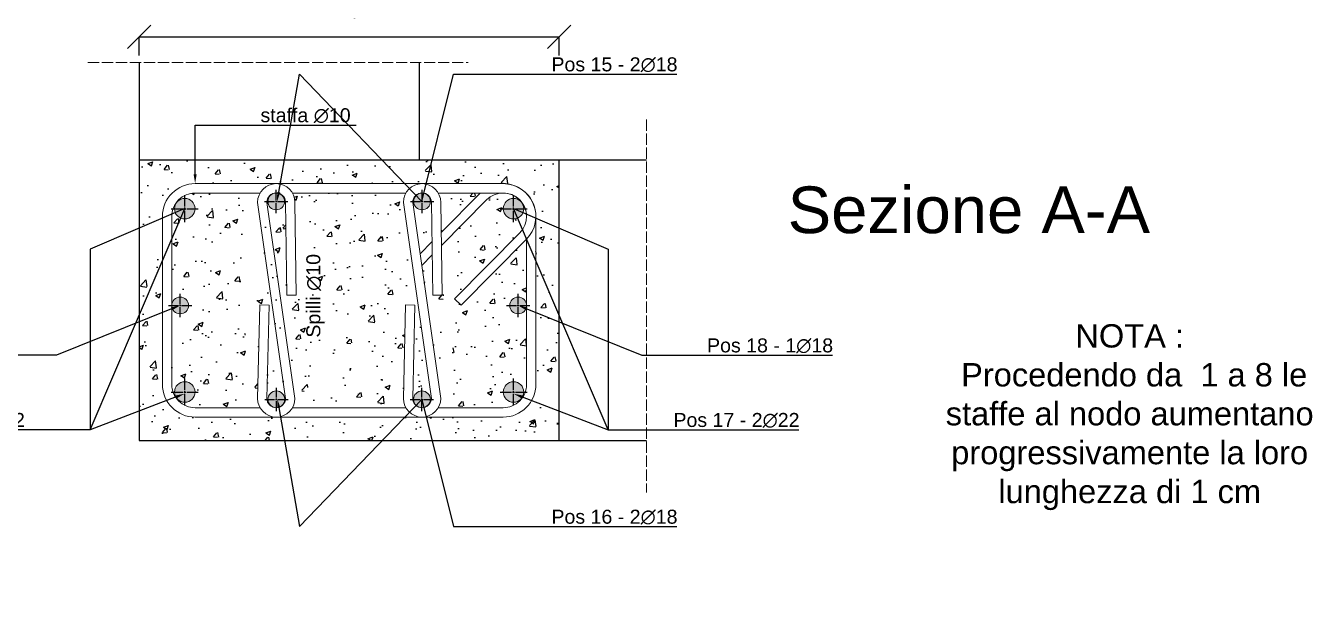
# Model space of a CAD drawing. Header units: millimetres. Extents: x -455371 to 117772, y -78417 to 116564.
# Drawn here: x -339735 to -338357, y 112592 to 113205 of the extents above; entities that cross this region are included whole.
import ezdxf
from ezdxf import colors
from ezdxf.entities.mleader import LeaderData, LeaderLine
from ezdxf.math import Vec2, Vec3

# ---------------------------------------------------------------- set-up
doc = ezdxf.new("R2010")
doc.units = ezdxf.units.MM
doc.linetypes.add('ACAD_ISO02W100', pattern=[15, 12, -3])
doc.linetypes.add('CENTER2', pattern=[28.575, 19.05, -3.175, 3.175, -3.175])
doc.layers.get('0').update_dxf_attribs({"color": 255})
for name, color, linetype, lineweight in [('armature', 5, 'Continuous', 18), ('Cls', 7, 'Continuous', 25), ('quote', 5, 'Continuous', 15), ('RETINO ARMATURE', 253, 'Continuous', 15), ('Scritte', 7, 'Continuous', 15), ('staffe', 10, 'Continuous', 15), ('tratteggio 1 a 50', 230, 'ACAD_ISO02W100', 15)]:
    doc.layers.add(name, color=color, linetype=linetype, lineweight=lineweight)
doc.layers.add('RETINI', color=253, linetype='Continuous')
doc.styles.get("Standard").update_dxf_attribs({"font": 'arial.ttf'})
doc.dimstyles.new('scala 1 a 10', dxfattribs={"dimtxt": 15, "dimasz": 25, "dimexe": 0.183, "dimexo": 0.1, "dimgap": 20, "dimtad": 2, "dimdec": 0, "dimlfac": 0.1, "dimzin": 0, "dimdsep": 46, "dimtxsty": 'Standard', "dimblk": 'OBLIQUE', "dimcen": -25, "dimadec": 0, "dimazin": 0, "dimtfac": 1, "dimtdec": 0, "dimtofl": 0, "dimtmove": 0, "dimatfit": 3, "dimfxl": 20, "dimfxlon": 1, "dimtolj": 1, "dimtzin": 0, "dimarcsym": 0})
pattern_1 = [(50, (1716.95, 50934.523), (54.6554007, -4.7817257), [5.715, -62.865]), (355, (1716.95, 50934.523), (-10.573026, 57.317054), [4.572, -50.292175]), (100.451445, (1721.504, 50934.125), (44.082374, 52.5353256), [4.857003, -53.427073]), (46.1842, (1716.95, 50949.76), (81.323712, -12.612698), [8.5725, -94.2975]), (96.635558, (1723.73, 50948.71), (71.22124, 74.227837), [7.285507, -80.140682]), (351.18415, (1716.95, 50949.76), (71.22124, 74.227837), [6.85799, -75.43792]), (21, (1724.57, 50945.953), (45.4843174, -30.6795595), [5.715, -62.865]), (326, (1724.57, 50945.953), (18.5406085, 55.25639), [4.572, -50.292]), (71.451445, (1728.36, 50943.396), (64.024926, 24.576831), [4.857003, -53.426981]), (37.5, (1716.95, 50934.523), (0.926581, 25.3665117), [0, -49.6824, 0, -51.054, 0, -50.4825]), (7.5, (1716.95, 50934.523), (20.0458988, 30.0541724), [0, -29.1084, 0, -48.5394, 0, -19.2405]), (327.5, (1699.957, 50934.523), (40.6771786, -1.7186232), [0, -19.05, 0, -59.436, 0, -78.867]), (317.5, (1692.337, 50934.523), (44.4387544, 7.6279473), [0, -24.765, 0, -39.4716, 0, -56.007])]

# ---------------------------------------------------------------- blocks, each defined once
blk = doc.blocks.new('*U2245')
at = {"layer": 'Cls', "color": 0, "linetype": 'CENTER2', "transparency": 16777216}
for p, q in [((0, 2.2), (0, 14.5)), ((-14.5, 0), (-2.2, 0)), ((2.2, 0), (14.5, 0)), ((0, -14.5), (0, -2.2))]:
    blk.add_line(p, q, dxfattribs=at)
at = {"layer": 'Cls', "color": 0, "linetype": 'Continuous', "transparency": 16777216}
for p, q in [((-1.1, 0), (1.1, 0)), ((0, -1.1), (0, 1.1))]:
    blk.add_line(p, q, dxfattribs=at)
blk = doc.blocks.new('*U2246')
at = {"layer": 'Cls', "color": 0, "linetype": 'CENTER2', "transparency": 16777216}
for p, q in [((-12.5, 0), (-1.8, 0)), ((0, 1.8), (0, 12.5)), ((1.8, 0), (12.5, 0)), ((0, -12.5), (0, -1.8))]:
    blk.add_line(p, q, dxfattribs=at)
at = {"layer": 'Cls', "color": 0, "linetype": 'Continuous', "transparency": 16777216}
for p, q in [((-0.9, 0), (0.9, 0)), ((0, -0.9), (0, 0.9))]:
    blk.add_line(p, q, dxfattribs=at)
blk = doc.blocks.new('*U2247')
at = {"layer": 'Cls', "color": 0, "linetype": 'CENTER2', "transparency": 16777216}
for p, q in [((-12.5, 0), (-1.8, 0)), ((0, 1.8), (0, 12.5)), ((1.8, 0), (12.5, 0)), ((0, -12.5), (0, -1.8))]:
    blk.add_line(p, q, dxfattribs=at)
at = {"layer": 'Cls', "color": 0, "linetype": 'Continuous', "transparency": 16777216}
for p, q in [((-0.9, 0), (0.9, 0)), ((0, -0.9), (0, 0.9))]:
    blk.add_line(p, q, dxfattribs=at)
blk = doc.blocks.new('*U2248')
at = {"layer": 'Cls', "color": 0, "linetype": 'CENTER2', "transparency": 16777216}
for p, q in [((-12.5, 0), (-1.8, 0)), ((0, 1.8), (0, 12.5)), ((1.8, 0), (12.5, 0)), ((0, -12.5), (0, -1.8))]:
    blk.add_line(p, q, dxfattribs=at)
at = {"layer": 'Cls', "color": 0, "linetype": 'Continuous', "transparency": 16777216}
for p, q in [((-0.9, 0), (0.9, 0)), ((0, -0.9), (0, 0.9))]:
    blk.add_line(p, q, dxfattribs=at)
blk = doc.blocks.new('*U2249')
at = {"layer": 'Cls', "color": 0, "linetype": 'CENTER2', "transparency": 16777216}
for p, q in [((0, 2.2), (0, 14.5)), ((-14.5, 0), (-2.2, 0)), ((2.2, 0), (14.5, 0)), ((0, -14.5), (0, -2.2))]:
    blk.add_line(p, q, dxfattribs=at)
at = {"layer": 'Cls', "color": 0, "linetype": 'Continuous', "transparency": 16777216}
for p, q in [((-1.1, 0), (1.1, 0)), ((0, -1.1), (0, 1.1))]:
    blk.add_line(p, q, dxfattribs=at)
blk = doc.blocks.new('*U2250')
at = {"layer": 'Cls', "color": 0, "linetype": 'CENTER2', "transparency": 16777216}
for p, q in [((-12.5, 0), (-1.8, 0)), ((0, 1.8), (0, 12.5)), ((1.8, 0), (12.5, 0)), ((0, -12.5), (0, -1.8))]:
    blk.add_line(p, q, dxfattribs=at)
at = {"layer": 'Cls', "color": 0, "linetype": 'Continuous', "transparency": 16777216}
for p, q in [((-0.9, 0), (0.9, 0)), ((0, -0.9), (0, 0.9))]:
    blk.add_line(p, q, dxfattribs=at)
blk = doc.blocks.new('*U2251')
at = {"layer": 'Cls', "color": 0, "linetype": 'CENTER2', "transparency": 16777216}
for p, q in [((0, 2.2), (0, 14.5)), ((-14.5, 0), (-2.2, 0)), ((2.2, 0), (14.5, 0)), ((0, -14.5), (0, -2.2))]:
    blk.add_line(p, q, dxfattribs=at)
at = {"layer": 'Cls', "color": 0, "linetype": 'Continuous', "transparency": 16777216}
for p, q in [((-1.1, 0), (1.1, 0)), ((0, -1.1), (0, 1.1))]:
    blk.add_line(p, q, dxfattribs=at)
blk = doc.blocks.new('*U2252')
at = {"layer": 'Cls', "color": 0, "linetype": 'CENTER2', "transparency": 16777216}
for p, q in [((-12.5, 0), (-1.8, 0)), ((0, 1.8), (0, 12.5)), ((1.8, 0), (12.5, 0)), ((0, -12.5), (0, -1.8))]:
    blk.add_line(p, q, dxfattribs=at)
at = {"layer": 'Cls', "color": 0, "linetype": 'Continuous', "transparency": 16777216}
for p, q in [((-0.9, 0), (0.9, 0)), ((0, -0.9), (0, 0.9))]:
    blk.add_line(p, q, dxfattribs=at)
blk = doc.blocks.new('*U2243')
at = {"layer": 'Cls', "color": 0, "linetype": 'CENTER2', "transparency": 16777216}
for p, q in [((-12.5, 0), (-1.8, 0)), ((0, 1.8), (0, 12.5)), ((1.8, 0), (12.5, 0)), ((0, -12.5), (0, -1.8))]:
    blk.add_line(p, q, dxfattribs=at)
at = {"layer": 'Cls', "color": 0, "linetype": 'Continuous', "transparency": 16777216}
for p, q in [((-0.9, 0), (0.9, 0)), ((0, -0.9), (0, 0.9))]:
    blk.add_line(p, q, dxfattribs=at)
blk = doc.blocks.new('*U2244')
at = {"layer": 'Cls', "color": 0, "linetype": 'CENTER2', "transparency": 16777216}
for p, q in [((0, 2.2), (0, 14.5)), ((-14.5, 0), (-2.2, 0)), ((2.2, 0), (14.5, 0)), ((0, -14.5), (0, -2.2))]:
    blk.add_line(p, q, dxfattribs=at)
at = {"layer": 'Cls', "color": 0, "linetype": 'Continuous', "transparency": 16777216}
for p, q in [((-1.1, 0), (1.1, 0)), ((0, -1.1), (0, 1.1))]:
    blk.add_line(p, q, dxfattribs=at)
blk = doc.blocks.new('_Oblique')
at = {"color": 0, "linetype": 'ByBlock', "lineweight": -2}
blk.add_line((-0.5, -0.5), (0.5, 0.5), dxfattribs=at)
blk = doc.blocks.new('*D2412')
at = {"layer": 'Defpoints', "color": 0, "transparency": 16777216}
for p in [(-339613.7, 113060.7), (-339958.3, 112760.7), (-339613.7, 112760.7)]:
    blk.add_point(p, dxfattribs=at)
at = {"layer": 'quote', "color": 0, "lineweight": -2, "transparency": 16777216}
for p, q in [((-339938.3, 113060.7), (-339958.5, 113060.7)), ((-339958.3, 113060.7), (-339958.3, 112760.7)), ((-339938.3, 112760.7), (-339958.5, 112760.7))]:
    blk.add_line(p, q, dxfattribs=at)
at = {"layer": 'quote', "color": 0, "lineweight": -2, "transparency": 16777216, "xscale": 25, "yscale": 25, "zscale": 25}
for p, rotation in [((-339958.3, 113060.7), 90), ((-339958.3, 112760.7), 270)]:
    blk.add_blockref('_Oblique', p, dxfattribs=dict(at, rotation=rotation))
at = {"layer": 'quote', "color": 0, "transparency": 16777216, "insert": (-339986, 112910.7), "char_height": 15, "attachment_point": 5, "rotation": 90}
blk.add_mtext('\\A1;30', dxfattribs=at)
blk = doc.blocks.new('*D2413')
at = {"layer": 'Defpoints', "color": 0, "transparency": 16777216}
for p in [(-339163.7, 113192.8), (-339613.7, 113060.7), (-339163.7, 113060.7)]:
    blk.add_point(p, dxfattribs=at)
at = {"layer": 'quote', "color": 0, "lineweight": -2, "transparency": 16777216}
for p, q in [((-339613.7, 113172.8), (-339613.7, 113193)), ((-339613.7, 113192.8), (-339163.7, 113192.8)), ((-339163.7, 113172.8), (-339163.7, 113193))]:
    blk.add_line(p, q, dxfattribs=at)
at = {"layer": 'quote', "color": 0, "lineweight": -2, "transparency": 16777216, "xscale": 25, "yscale": 25, "zscale": 25, "rotation": 180}
blk.add_blockref('_Oblique', (-339613.7, 113192.8), dxfattribs=at)
at = {"layer": 'quote', "color": 0, "lineweight": -2, "transparency": 16777216, "xscale": 25, "yscale": 25, "zscale": 25}
blk.add_blockref('_Oblique', (-339163.7, 113192.8), dxfattribs=at)
at = {"layer": 'quote', "color": 0, "transparency": 16777216, "insert": (-339388.7, 113220.5), "char_height": 15, "attachment_point": 5}
blk.add_mtext('\\A1;45', dxfattribs=at)

msp = doc.modelspace()

# ---------------------------------------------------------------- hatches: boundary and pattern name
at = {"layer": 'RETINI'}
h = msp.add_hatch(dxfattribs=at)
h.set_pattern_fill('AR-CONC', color=256, scale=0.3)
h.set_pattern_definition(pattern_1)
h.paths.add_polyline_path([(-339163.7, 113060.7), (-339313.7, 113060.7), (-339613.7, 113060.7), (-339613.7, 112760.7), (-339163.7, 112760.7)])
h.paths.add_polyline_path([(-339188.7, 113000.7), (-339188.7, 112820.7, -0.414214), (-339223.7, 112785.7), (-339553.7, 112785.7, -0.414214), (-339588.7, 112820.7), (-339588.7, 113000.7, -0.414214), (-339553.7, 113035.7), (-339223.7, 113035.7, -0.414214)], flags=16)
h.paths.add_polyline_path([(-339553.8, 113008.9, -1), (-339575.8, 113008.9, -1)], flags=0)
h.paths.add_polyline_path([(-339560.7, 112905.3, -1), (-339578.7, 112905.3, -1)], flags=0)
h.paths.add_polyline_path([(-339553.8, 112812.5, -1), (-339575.8, 112812.5, -1)], flags=0)
h = msp.add_hatch(dxfattribs=at)
h.set_pattern_fill('AR-CONC', color=256, scale=0.3)
h.set_pattern_definition(pattern_1)
h.paths.add_polyline_path([(-339499.8, 113000.7, -0.201566), (-339489.3, 113025.7), (-339553.7, 113025.7, 0.236232), (-339573.6, 113015.5, -0.722577), (-339553.8, 113008.9, -1), (-339575.8, 113008.9, -0.16273), (-339573.8, 113015.6, 0.161051), (-339578.7, 113000.7), (-339578.7, 112905.3, -1), (-339560.7, 112905.3, -1), (-339578.7, 112905.3), (-339578.7, 112820.7, 0.160357), (-339573.6, 112805.9, -0.161051), (-339575.8, 112812.5, -1), (-339553.8, 112812.5, -0.745706), (-339573.8, 112805.8, 0.23733), (-339553.7, 112795.7), (-339489.3, 112795.7, -0.201566), (-339499.8, 112820.7)])
h.paths.add_polyline_path([(-339198.7, 112905.3, -1), (-339216.7, 112905.3, -1), (-339198.7, 112905.3), (-339198.7, 112976.2), (-339268.8, 112905.4), (-339275.9, 112912.4), (-339205.9, 112983.1, 0.368329), (-339203.8, 113015.5, -0.161051), (-339201.6, 113008.9, -1), (-339223.6, 113008.9, -0.745706), (-339203.6, 113015.6, 0.465059), (-339241.8, 113018), (-339277.5, 112981.8), (-339277.5, 112820.7, -0.201566), (-339288, 112795.7), (-339223.7, 112795.7, 0.236232), (-339203.8, 112805.9, -0.722577), (-339223.6, 112812.5, -1), (-339201.6, 112812.5, -0.16273), (-339203.6, 112805.8, 0.161051), (-339198.7, 112820.7)])
h.paths.add_polyline_path([(-339248.2, 113025.7), (-339288, 113025.7, -0.201566), (-339277.5, 113000.7), (-339277.5, 112996.1)])
edge = h.paths.add_edge_path()
edge.add_line((-339486.7, 112808.6), (-339486.1, 112833.8))
edge.add_arc((-339464.8, 112820.7), 25, 148.3741, 209.0154)
edge = h.paths.add_edge_path()
edge.add_line((-339456.8, 112805.7), (-339464.1, 112857))
edge.add_line((-339464.1, 112857), (-339475.9, 112845.1))
edge.add_line((-339475.9, 112845.1), (-339476.8, 112805.7))
edge.add_arc((-339466.8, 112805.7), 10, 180.1907, 251.0639)
edge.add_arc((-339464.8, 112820.7), 25, 258.0563, 259.8929)
edge.add_arc((-339466.7, 112804.7), 9, 180, 253.5583, ccw=False)
edge.add_arc((-339466.7, 112804.7), 9, 0, 180, ccw=False)
edge.add_arc((-339466.7, 112804.7), 9, -86.6939, 0, ccw=False)
edge.add_arc((-339464.8, 112820.7), 25, 266.9715, 267.2915)
edge.add_arc((-339466.8, 112805.7), 10, 274.2839, 359.9959)
edge = h.paths.add_edge_path()
edge.add_line((-339290.6, 113012.7), (-339290.1, 112983.3))
edge.add_line((-339290.1, 112983.3), (-339287.5, 112985.9))
edge.add_line((-339287.5, 112985.9), (-339287.5, 113000.7))
edge.add_arc((-339312.5, 113000.7), 25, 0, 28.5029)
edge = h.paths.add_edge_path()
edge.add_line((-339310.9, 112948.1), (-339290.9, 112808.1))
edge.add_arc((-339312.5, 112820.7), 25, 329.7016, 360)
edge.add_line((-339287.5, 112820.7), (-339287.5, 112971.7))
edge.add_line((-339287.5, 112971.7), (-339289.9, 112969.3))
edge.add_line((-339289.9, 112969.3), (-339289.2, 112916.3))
edge.add_line((-339289.2, 112916.3), (-339299.2, 112916.1))
edge.add_line((-339299.2, 112916.1), (-339299.8, 112959.3))
edge.add_line((-339299.8, 112959.3), (-339310.9, 112948.1))
edge = h.paths.add_edge_path()
edge.add_arc((-339310.6, 113015.7), 10, 94.2831, 179.9965)
edge.add_line((-339320.6, 113015.7), (-339312.7, 112960.5))
edge.add_line((-339312.7, 112960.5), (-339300, 112973.3))
edge.add_line((-339300, 112973.3), (-339300.6, 113016.1))
edge.add_arc((-339310.6, 113015.7), 10, 2.3098, 71.0753)
edge.add_arc((-339312.5, 113000.7), 25, 78.064, 79.0599)
edge.add_arc((-339310.6, 113016.7), 9, 0, 71.756, ccw=False)
edge.add_arc((-339310.6, 113016.7), 9, -180, 0, ccw=False)
edge.add_arc((-339310.6, 113016.7), 9, 94.5074, 180, ccw=False)
edge.add_arc((-339312.5, 113000.7), 25, 87.2035, 87.2944)
edge = h.paths.add_edge_path()
edge.add_arc((-339310.6, 112805.7), 20, 180, 209.9999)
edge.add_line((-339327.9, 112795.7), (-339440.3, 112795.7))
edge.add_line((-339440.3, 112795.7), (-339370, 112866.8))
edge.add_line((-339370, 112866.8), (-339377.1, 112873.8))
edge.add_line((-339377.1, 112873.8), (-339446.8, 112803.5))
edge.add_arc((-339464.8, 112820.7), 25, 315.8055, 316.3607, ccw=False)
edge.add_arc((-339466.8, 112805.7), 20, 353.0289, 360)
edge.add_line((-339446.8, 112805.7), (-339455.4, 112865.9))
edge.add_line((-339455.4, 112865.9), (-339412.7, 112909))
edge.add_line((-339412.7, 112909), (-339419.8, 112916))
edge.add_line((-339419.8, 112916), (-339489.8, 112845.2))
edge.add_line((-339489.8, 112845.2), (-339489.8, 113000.7))
edge.add_arc((-339464.8, 113000.7), 25, 100.9401, 180, ccw=False)
edge.add_arc((-339466.8, 113016.7), 9, 108.244, 445.4926)
edge.add_arc((-339464.8, 113000.7), 25, 92.7056, 92.7965, ccw=False)
edge.add_arc((-339466.8, 113015.7), 10, 2.3098, 85.7169, ccw=False)
edge.add_line((-339456.8, 113016.1), (-339455.4, 112916.1))
edge.add_line((-339455.4, 112916.1), (-339445.4, 112916.3))
edge.add_line((-339445.4, 112916.3), (-339446.8, 113015.7))
edge.add_arc((-339466.8, 113015.7), 20, 0, 30.0001)
edge.add_line((-339449.5, 113025.7), (-339327.9, 113025.7))
edge.add_arc((-339310.6, 113015.7), 20, 149.9999, 180)
edge.add_line((-339330.6, 113015.7), (-339300.6, 112805.7))
edge.add_arc((-339310.6, 112805.7), 10, 288.9089, 359.9959, ccw=False)
edge.add_arc((-339312.5, 112820.7), 25, 280.1071, 281.9266, ccw=False)
edge.add_arc((-339310.7, 112804.7), 9, 286.4417, 626.6939)
edge.add_arc((-339312.5, 112820.7), 25, 272.7045, 273.0285, ccw=False)
edge.add_arc((-339310.6, 112805.7), 10, 180.1907, 265.7223, ccw=False)
edge.add_line((-339320.6, 112805.7), (-339318.3, 112905.7))
edge.add_line((-339318.3, 112905.7), (-339328.3, 112905.9))
edge.add_line((-339328.3, 112905.9), (-339330.6, 112805.7))
at = {"layer": 'RETINO ARMATURE'}
h = msp.add_hatch(color=256, dxfattribs=at)
h.dxf.hatch_style = 1
h.paths.add_polyline_path([(-339553.8, 113008.9, 1), (-339575.8, 113008.9, 1)])
h = msp.add_hatch(color=256, dxfattribs=at)
h.dxf.hatch_style = 1
h.paths.add_polyline_path([(-339457.8, 113016.7, 1), (-339475.8, 113016.7, 1)])
h = msp.add_hatch(color=256, dxfattribs=at)
h.dxf.hatch_style = 1
h.paths.add_polyline_path([(-339301.6, 113016.7, 1), (-339319.6, 113016.7, 1)])
h = msp.add_hatch(color=256, dxfattribs=at)
h.dxf.hatch_style = 1
h.paths.add_polyline_path([(-339201.6, 113008.9, 1), (-339223.6, 113008.9, 1)])
h = msp.add_hatch(color=256, dxfattribs=at)
h.dxf.hatch_style = 1
h.paths.add_polyline_path([(-339560.7, 112905.3, 1), (-339578.7, 112905.3, 1)])
h = msp.add_hatch(color=256, dxfattribs=at)
h.dxf.hatch_style = 1
h.paths.add_polyline_path([(-339553.8, 112812.5, 1), (-339575.8, 112812.5, 1)])
h.paths.add_polyline_path([(-339457.7, 112804.7, 1), (-339475.7, 112804.7, 1)])
h.paths.add_polyline_path([(-339301.7, 112804.7, 1), (-339319.7, 112804.7, 1)])
h.paths.add_polyline_path([(-339201.6, 112812.5, 1), (-339223.6, 112812.5, 1)])
h.paths.add_polyline_path([(-339198.7, 112905.3, 1), (-339216.7, 112905.3, 1)])

# ---------------------------------------------------------------- linework, layer by layer
at = {"layer": 'armature'}
for centre, radius in [((-339564.8, 113008.9), 11), ((-339466.8, 113016.7), 9), ((-339310.6, 113016.7), 9), ((-339212.6, 113008.9), 11), ((-339569.7, 112905.3), 9), ((-339207.7, 112905.3), 9), ((-339564.8, 112812.5), 11), ((-339212.6, 112812.5), 11), ((-339466.7, 112804.7), 9), ((-339310.7, 112804.7), 9)]:
    msp.add_circle(centre, radius, dxfattribs=at)
at = {"layer": 'Cls'}
for points in [[(-339613.7, 113165.3), (-339613.7, 113060.7)], [(-339313.7, 113165.3), (-339313.7, 113060.7)], [(-339613.7, 113060.7), (-339613.7, 112760.7), (-339163.7, 112760.7), (-339163.7, 113060.7), (-339613.7, 113060.7), (-339613.7, 112910.7)], [(-339070.3, 113060.7), (-339313.7, 113060.7)], [(-339613.7, 112760.7), (-339070.3, 112760.7)]]:
    msp.add_lwpolyline(points, dxfattribs=at)
at = {"layer": 'staffe'}
for points in [[(-339588.7, 113000.7), (-339588.7, 112820.7, 0.414214), (-339553.7, 112785.7), (-339223.7, 112785.7, 0.414214), (-339188.7, 112820.7), (-339188.7, 113000.7, 0.414214), (-339223.7, 113035.7), (-339553.7, 113035.7, 0.414214)], [(-339476.8, 112805.7), (-339474.5, 112905.7), (-339484.5, 112905.9), (-339486.8, 112805.7, 0.666247), (-339486.8, 112805.7, 1), (-339446.8, 112805.7), (-339476.8, 113015.7, -0.980013), (-339456.8, 113016.1), (-339455.4, 112916.1), (-339445.4, 112916.3), (-339446.8, 113015.7, 0.666247), (-339446.8, 113015.7, 1), (-339486.8, 113015.7), (-339456.8, 112805.7, -0.998301)], [(-339320.6, 112805.7), (-339318.3, 112905.7), (-339328.3, 112905.9), (-339330.6, 112805.7, 0.666247), (-339330.6, 112805.7, 1), (-339290.6, 112805.7), (-339320.6, 113015.7, -0.980013), (-339300.6, 113016.1), (-339299.2, 112916.1), (-339289.2, 112916.3), (-339290.6, 113015.7, 0.666247), (-339290.6, 113015.7, 1), (-339330.6, 113015.7), (-339300.6, 112805.7, -0.998301)]]:
    msp.add_lwpolyline(points, format="xyb", close=True, dxfattribs=at)
for points in [[(-339205.5, 112983.5), (-339275.9, 112912.4), (-339268.8, 112905.4), (-339198.8, 112976.1, 0.666247), (-339223.7, 113035.7, 0.666247)], [(-339484.1, 113025.7), (-339553.7, 113025.7, 0.414214), (-339578.7, 113000.7), (-339578.7, 112820.7, 0.414214), (-339553.7, 112795.7), (-339484.1, 112795.7)], [(-339198.7, 113000.7, 0.414214), (-339223.7, 113025.7), (-339293.3, 113025.7)], [(-339293.3, 112795.7), (-339223.7, 112795.7, 0.414214), (-339198.7, 112820.7), (-339198.7, 112976.2)]]:
    msp.add_lwpolyline(points, format="xyb", dxfattribs=at)
for points in [[(-339466.7, 113025.7), (-339466.8, 113025.7)], [(-339327.9, 113025.7), (-339449.5, 113025.7)], [(-339310.6, 113025.7), (-339310.6, 113025.7)], [(-339248.2, 113025.7), (-339290.1, 112983.3)], [(-339289.9, 112969.3), (-339241.5, 113018.3)], [(-339300, 112973.3), (-339312.7, 112960.5)], [(-339310.9, 112948.1), (-339299.8, 112959.3)], [(-339466.8, 112795.7), (-339466.7, 112795.7)], [(-339449.5, 112795.7), (-339327.9, 112795.7)], [(-339310.7, 112795.7), (-339310.6, 112795.7)]]:
    msp.add_lwpolyline(points, dxfattribs=at)
msp.add_arc((-339223.7, 113000.7), 25, 315.3064, 135.3064, dxfattribs=at)
at = {"layer": 'tratteggio 1 a 50'}
for points in [[(-339668.5, 113165.3), (-339261.1, 113165.3)], [(-339070.3, 113104.4), (-339070.3, 112705)]]:
    msp.add_lwpolyline(points, dxfattribs=at)

# ---------------------------------------------------------------- block references
at = {"layer": 'Cls', "linetype": 'CENTER2'}
for name, p in [('*U2251', (-339564.8, 113008.9)), ('*U2252', (-339466.8, 113016.7)), ('*U2243', (-339310.6, 113016.7)), ('*U2244', (-339212.6, 113008.9)), ('*U2250', (-339569.7, 112905.3)), ('*U2246', (-339207.7, 112905.3)), ('*U2249', (-339564.8, 112812.5)), ('*U2245', (-339212.6, 112812.5)), ('*U2248', (-339466.7, 112804.7)), ('*U2247', (-339310.7, 112804.7))]:
    msp.add_blockref(name, p, dxfattribs=at)

# ---------------------------------------------------------------- texts
at = {"layer": 'quote', "insert": (-339434.6, 112870.8), "char_height": 15, "attachment_point": 1, "rotation": 90}
msp.add_mtext_dynamic_manual_height_columns('Spilli ∅10', width=172.003, gutter_width=12.5, heights=[34.7], dxfattribs=at)
at = {"layer": 'Scritte', "attachment_point": 1}
for s, width, insert, char_height in [('Sezione A-A', 923.094, (-338918.9, 113032.7), 50), ('\\pxqc;NOTA :\\P Procedendo da  1 a 8 le staffe al nodo aumentano progressivamente la loro lunghezza di 1 cm', 449.715, (-338777.4, 112885.2), 25)]:
    msp.add_mtext_dynamic_manual_height_columns(s, width=width, gutter_width=12.5, heights=[0], dxfattribs=dict(at, insert=insert, char_height=char_height))

# ---------------------------------------------------------------- dimensions: what is measured, and where the dimension line sits
at = {"layer": 'quote'}
for p2, distance, picture, middle in [((-339163.7, 113060.7), 132.1, '*D2413', (-339388.7, 113220.5)), ((-339613.7, 112760.7), -344.6, '*D2412', (-339986, 112910.7))]:
    dim = msp.add_aligned_dim(p1=(-339613.7, 113060.7), p2=p2, distance=distance, dimstyle='scala 1 a 10', dxfattribs=at)
    dim.commit()
    dim.dimension.update_dxf_attribs({"geometry": picture, "text_midpoint": middle})

# ---------------------------------------------------------------- leaders
ml = msp.add_multileader_mtext('Standard', dxfattribs=at)
ml.set_content('Pos 15 - 2∅18', color=256)
ml.set_leader_properties()
ml.build(insert=Vec2(0, 0))
ml.multileader.update_dxf_attribs({"text_left_attachment_type": 6, "text_right_attachment_type": 6, "dogleg_length": 20, "arrow_head_size": 10})
ctx = ml.context
ctx.base_point, ctx.char_height, ctx.arrow_head_size, ctx.landing_gap_size, ctx.plane_origin = Vec3(-339222, 113153), 15, 10, 50, Vec3(-339574.5, 113008.9)
ctx.left_attachment, ctx.right_attachment = 6, 6
notes = []
notes.append((ctx, [(0, (1, 1, 0), (-339242, 113153), (1, 0), 20, [(2, [(-339465.9, 113016.7), (-339441.9, 113153), (-339310.9, 113016.7), (-339276.8, 113153)], 0, [])])]))
ctx.mtext.insert, ctx.mtext.flow_direction = Vec3(-339172, 113171), 5
ml = msp.add_multileader_mtext('Standard', dxfattribs=at)
ml.set_content('staffa ∅10', color=256)
ml.set_leader_properties()
ml.build(insert=Vec2(0, 0))
ml.multileader.update_dxf_attribs({"text_left_attachment_type": 6, "text_right_attachment_type": 6, "dogleg_length": 20, "arrow_head_size": 10})
ctx = ml.context
ctx.base_point, ctx.char_height, ctx.arrow_head_size, ctx.landing_gap_size, ctx.plane_origin = Vec3(-339533.7, 113098.5), 15, 10, 50, Vec3(-339653.6, 113028.9)
ctx.left_attachment, ctx.right_attachment = 6, 6
notes.append((ctx, [(0, (1, 1, 0), (-339553.7, 113098.5), (1, 0), 20, [(1, [(-339553.7, 113035.7), (-339553.7, 113098.5)], 0, [])])]))
ctx.mtext.insert, ctx.mtext.flow_direction = Vec3(-339483.7, 113116.5), 5
ml = msp.add_multileader_mtext('Standard', dxfattribs=at)
ml.set_content('Pos 13 - 2∅22', color=256)
ml.set_leader_properties()
ml.build(insert=Vec2(0, 0))
ml.multileader.update_dxf_attribs({"text_left_attachment_type": 6, "text_right_attachment_type": 6, "dogleg_length": 20, "arrow_head_size": 10})
ctx = ml.context
ctx.base_point, ctx.char_height, ctx.arrow_head_size, ctx.landing_gap_size, ctx.plane_origin = Vec3(-339918.5, 112772.1), 15, 10, 50, Vec3(-339564.8, 112810.8)
ctx.left_attachment, ctx.right_attachment, ctx.text_align_type = 6, 6, 2
notes.append((ctx, [(0, (1, 1, 0), (-339666.1, 112772.1), (-1, 0), 20, [(1, [(-339564.8, 112810.8), (-339666.1, 112772.1), (-339564.8, 113009.2), (-339666.1, 112965.6)], 0, [])])]))
ctx.mtext.insert, ctx.mtext.alignment, ctx.mtext.flow_direction = Vec3(-339736.1, 112790.1), 3, 5
ml = msp.add_multileader_mtext('Standard', dxfattribs=at)
ml.set_content('Pos 17 - 2∅22', color=256)
ml.set_leader_properties()
ml.build(insert=Vec2(0, 0))
ml.multileader.update_dxf_attribs({"text_left_attachment_type": 6, "text_right_attachment_type": 6, "dogleg_length": 20, "arrow_head_size": 10})
ctx = ml.context
ctx.base_point, ctx.char_height, ctx.arrow_head_size, ctx.landing_gap_size, ctx.plane_origin = Vec3(-339091.3, 112772.1), 15, 10, 50, Vec3(-339212.6, 112810.8)
ctx.left_attachment, ctx.right_attachment = 6, 6
notes.append((ctx, [(0, (1, 1, 0), (-339111.3, 112772.1), (1, 0), 20, [(1, [(-339212.6, 112810.8), (-339111.3, 112772.1), (-339212.6, 113009.2), (-339111.3, 112965.6)], 0, [])])]))
ctx.mtext.insert, ctx.mtext.flow_direction = Vec3(-339041.3, 112790.1), 5
ml = msp.add_multileader_mtext('Standard', dxfattribs=at)
ml.set_content('Pos 14 - 1∅18', color=256)
ml.set_leader_properties()
ml.build(insert=Vec2(0, 0))
ml.multileader.update_dxf_attribs({"text_left_attachment_type": 6, "text_right_attachment_type": 6, "dogleg_length": 20, "arrow_head_size": 10})
ctx = ml.context
ctx.base_point, ctx.char_height, ctx.arrow_head_size, ctx.landing_gap_size, ctx.plane_origin = Vec3(-339954.7, 112852), 15, 10, 50, Vec3(-339257.7, 112769.8)
ctx.left_attachment, ctx.right_attachment, ctx.text_align_type = 6, 6, 2
notes.append((ctx, [(0, (1, 1, 0), (-339702.1, 112852), (-1, 0), 20, [(3, [(-339569.7, 112905.3), (-339702.1, 112852)], 0, [])])]))
ctx.mtext.insert, ctx.mtext.alignment, ctx.mtext.flow_direction = Vec3(-339772.1, 112870), 3, 5
ml = msp.add_multileader_mtext('Standard', dxfattribs=at)
ml.set_content('Pos 18 - 1∅18', color=256)
ml.set_leader_properties()
ml.build(insert=Vec2(0, 0))
ml.multileader.update_dxf_attribs({"text_left_attachment_type": 6, "text_right_attachment_type": 6, "dogleg_length": 20, "arrow_head_size": 10})
ctx = ml.context
ctx.base_point, ctx.char_height, ctx.arrow_head_size, ctx.landing_gap_size, ctx.plane_origin = Vec3(-339055.3, 112852), 15, 10, 50, Vec3(-339519.7, 112769.8)
ctx.left_attachment, ctx.right_attachment = 6, 6
notes.append((ctx, [(0, (1, 1, 0), (-339075.3, 112852), (1, 0), 20, [(3, [(-339207.7, 112905.3), (-339075.3, 112852)], 0, [])])]))
ctx.mtext.insert, ctx.mtext.flow_direction = Vec3(-339005.3, 112870), 5
ml = msp.add_multileader_mtext('Standard', dxfattribs=at)
ml.set_content('Pos 16 - 2∅18', color=256)
ml.set_leader_properties()
ml.build(insert=Vec2(0, 0))
ml.multileader.update_dxf_attribs({"text_left_attachment_type": 6, "text_right_attachment_type": 6, "dogleg_length": 20, "arrow_head_size": 10})
ctx = ml.context
ctx.base_point, ctx.char_height, ctx.arrow_head_size, ctx.landing_gap_size, ctx.plane_origin = Vec3(-339222, 112668.5), 15, 10, 50, Vec3(-339574.5, 112812.5)
ctx.left_attachment, ctx.right_attachment = 6, 6
notes.append((ctx, [(0, (1, 1, 0), (-339242, 112668.5), (1, 0), 20, [(2, [(-339465.8, 112805.7), (-339441.9, 112668.5), (-339310.7, 112804.7), (-339276.8, 112668.5)], 0, [])])]))
ctx.mtext.insert, ctx.mtext.flow_direction = Vec3(-339172, 112686.5), 5
for ctx, leaders in notes:
    for number, flags, end, landing, length, lines in leaders:
        leader = LeaderData()
        leader.index, (leader.has_last_leader_line, leader.has_dogleg_vector, leader.attachment_direction) = number, flags
        leader.last_leader_point, leader.dogleg_vector, leader.dogleg_length = Vec3(end), Vec3(landing), length
        for number, points, colour, breaks in lines:
            line = LeaderLine()
            line.index, line.vertices, line.color, line.breaks = number, Vec3.list(points), colors.encode_raw_color(colour), breaks
            leader.lines.append(line)
        ctx.leaders.append(leader)

doc.saveas('drawing.dxf')
